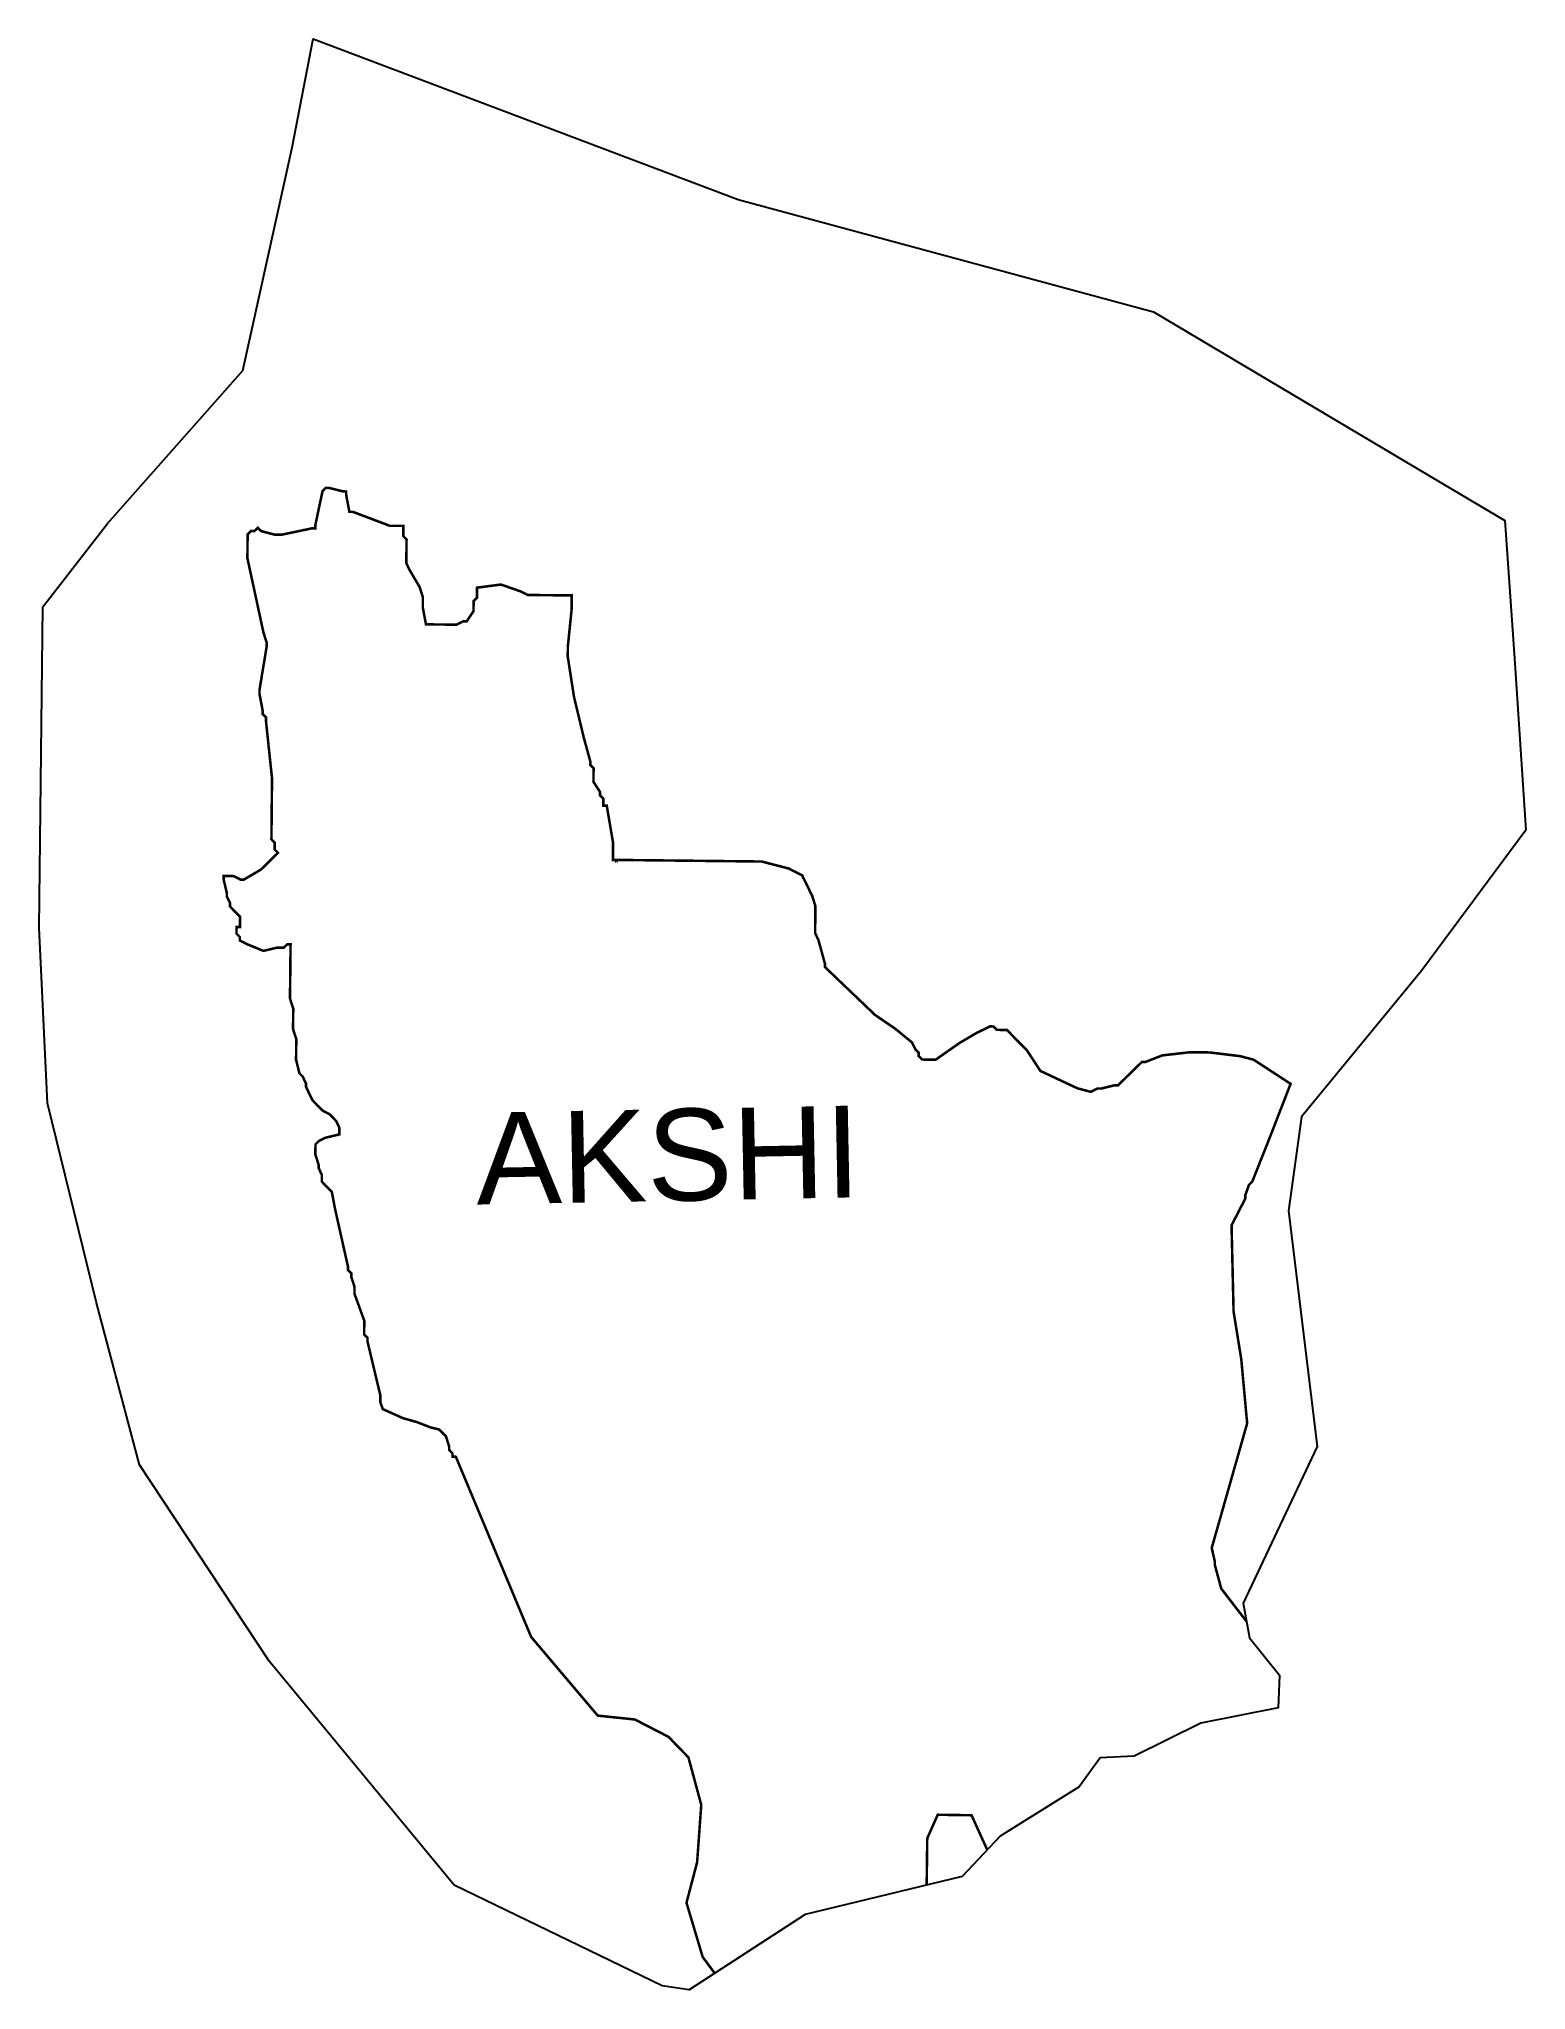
# Model space of a CAD drawing. Header units: metres. Extents: x 276666 to 278429, y 2059883 to 2062196.
import ezdxf

# ---------------------------------------------------------------- set-up
doc = ezdxf.new("R2010")
doc.units = ezdxf.units.M
for name, color, linetype in [('HAZARDS LINE', 1, 'Continuous'), ('village', 3, 'Continuous'), ('VILLAGE NAME', 250, 'Continuous')]:
    doc.layers.add(name, color=color, linetype=linetype)
doc.styles.get("Standard").update_dxf_attribs({"font": 'simplex.shx'})

msp = doc.modelspace()

# ---------------------------------------------------------------- linework, layer by layer
at = {"color": 3, "flags": 128}
msp.add_lwpolyline([(276670.7, 2061522.6), (276747.4, 2061621.6)], dxfattribs=at)
at = {"layer": 'HAZARDS LINE', "lineweight": 0}
for points in [[(277467.3, 2059903.1, 3, 3, 0), (277453, 2059922.4, 3, 3, 0), (277433.8, 2059986.7, 3, 3, 0), (277446.4, 2060034.7, 3, 3, 0), (277451.3, 2060102.7, 3, 3, 0), (277436.1, 2060159, 3, 3, 0), (277412.4, 2060183.4, 3, 3, 0), (277372.6, 2060203.9, 3, 3, 0), (277328.6, 2060208.5, 3, 3, 0), (277249.7, 2060301.7, 3, 3, 0), (277160.4, 2060515.3, 3, 3, 0), (277156.4, 2060515.4, 3, 3, 0), (277156.4, 2060519.4, 3, 3, 0), (277152.5, 2060523.4, 3, 3, 0), (277152.5, 2060527.4, 3, 3, 0), (277148.7, 2060539.5, 3, 3, 0), (277140.8, 2060547.6, 3, 3, 0), (277130.4, 2060550.1, 3, 3, 0), (277114.5, 2060556.3, 3, 3, 0), (277097.6, 2060561.1, 3, 3, 0), (277073.8, 2060571.8, 3.01, 3.01, 0), (277070.9, 2060579.9, 3.01, 3.01, 0), (277071, 2060587.9, 3.01, 3.01, 0), (277067.1, 2060604, 3.01, 3.01, 0), (277055.6, 2060652.3, 3.01, 3.01, 0), (277055.7, 2060656.3, 3.01, 3.01, 0), (277051.7, 2060660.3, 3.01, 3.01, 0), (277051.9, 2060676.4, 3.01, 3.01, 0), (277040.2, 2060708.6, 3.01, 3.01, 0), (277040.3, 2060716.6, 3.01, 3.01, 0), (277036.4, 2060728.7, 3.01, 3.01, 0), (277036.5, 2060732.7, 3.01, 3.01, 0), (277032.5, 2060736.7, 3.01, 3.01, 0), (277032.5, 2060740.8, 3.01, 3.01, 0), (277017.2, 2060809.1, 3.01, 3.01, 0), (277013.4, 2060829.2, 3.01, 3.01, 0), (277005.5, 2060837.3, 3.01, 3.01, 0), (277001.5, 2060841.4, 3.01, 3.01, 0), (277001.6, 2060849.4, 3.01, 3.01, 0), (276997.7, 2060857.5, 3.01, 3.01, 0), (276997.7, 2060861.5, 3.01, 3.01, 0), (276993.9, 2060873.6, 3.01, 3.01, 0), (276994, 2060885.6, 3.01, 3.01, 0), (276998, 2060889.6, 3.01, 3.01, 0), (277006.1, 2060893.5, 3.01, 3.01, 0), (277022.2, 2060897.3, 3.01, 3.01, 0), (277022.3, 2060905.3, 3.01, 3.01, 0), (277018.4, 2060913.4, 3.01, 3.01, 0), (277014.4, 2060917.5, 3.01, 3.01, 0), (277010.4, 2060921.5, 3.01, 3.01, 0), (277002.4, 2060925.6, 3.01, 3.01, 0), (276990.5, 2060937.8, 3.01, 3.01, 0), (276982.7, 2060953.9, 3.01, 3.01, 0), (276982.7, 2060957.9, 3.01, 3.01, 0), (276978.8, 2060966, 3.01, 3.01, 0), (276974.9, 2060970, 3.01, 3.01, 0), (276971, 2060986.1, 3.01, 3.01, 0), (276971.3, 2061010.2, 3.01, 3.01, 0), (276967.4, 2061022.3, 3.01, 3.01, 0), (276967.7, 2061046.3, 3.01, 3.01, 0), (276963.8, 2061058.4, 3.01, 3.01, 0), (276964.5, 2061122.6, 3.01, 3.01, 0), (276960.5, 2061122.6, 3.01, 3.01, 0), (276956.4, 2061118.7, 3.01, 3.01, 0), (276948.4, 2061118.7, 3.01, 3.01, 0), (276932.3, 2061114.9, 3.01, 3.01, 0), (276912.3, 2061123.1, 3.01, 3.01, 0), (276904.4, 2061127.2, 3.01, 3.01, 0), (276904.4, 2061131.3, 3.01, 3.01, 0), (276900.4, 2061135.3, 3.01, 3.01, 0), (276900.5, 2061143.3, 3.01, 3.01, 0), (276904.5, 2061143.3, 3.01, 3.01, 0), (276904.7, 2061155.3, 3.01, 3.01, 0), (276900.7, 2061159.4, 3.01, 3.01, 0), (276896.7, 2061163.4, 3.01, 3.01, 0), (276892.8, 2061167.5, 3.01, 3.01, 0), (276892.8, 2061171.5, 3.01, 3.01, 0), (276888.9, 2061179.6, 3.01, 3.01, 0), (276888.9, 2061183.6, 3.01, 3.01, 0), (276885.1, 2061199.7, 3.01, 3.01, 0), (276885.1, 2061203.7, 3.01, 3.01, 0), (276897.2, 2061203.5, 3.01, 3.01, 0), (276905.1, 2061199.4, 3.01, 3.01, 0), (276909.2, 2061199.4, 3.01, 3.01, 0), (276929.3, 2061211.2, 3.01, 3.01, 0), (276941.5, 2061223.1, 3.01, 3.01, 0), (276945.5, 2061227.1, 3.01, 3.01, 0), (276949.6, 2061231.1, 3.01, 3.01, 0), (276945.6, 2061235.1, 3.01, 3.01, 0), (276945.7, 2061243.1, 3.01, 3.01, 0), (276941.8, 2061247.2, 3.01, 3.01, 0), (276942.5, 2061319.4, 3.01, 3.01, 0), (276935.3, 2061387.7, 3.01, 3.01, 0), (276935.3, 2061391.7, 3.01, 3.01, 0), (276931.3, 2061395.7, 3.01, 3.01, 0), (276931.4, 2061399.7, 3.01, 3.01, 0), (276927.6, 2061419.8, 3.01, 3.01, 0), (276927.6, 2061423.8, 3.01, 3.01, 0), (276936.2, 2061475.9, 3.01, 3.01, 0), (276936.3, 2061479.9, 3.01, 3.01, 0), (276932.4, 2061492, 3.01, 3.01, 0), (276913.3, 2061580.4, 3.01, 3.01, 0), (276913.6, 2061608.5, 3.01, 3.01, 0), (276917.6, 2061612.5, 3.01, 3.01, 0), (276921.6, 2061612.4, 3.01, 3.01, 0), (276925.7, 2061616.4, 3.01, 3.01, 0), (276929.7, 2061612.4, 3.01, 3.01, 0), (276945.7, 2061608.2, 3.01, 3.01, 0), (276953.7, 2061608.1, 3.01, 3.01, 0), (276989.9, 2061615.7, 3.01, 3.01, 0), (276993.9, 2061615.7, 3.01, 3.01, 0), (276993.9, 2061619.7, 3.01, 3.01, 0), (276998.1, 2061639.7, 3.01, 3.01, 0), (277002.4, 2061659.7, 3.01, 3.01, 0), (277006.4, 2061663.7, 3.01, 3.01, 0), (277010.4, 2061663.6, 3.01, 3.01, 0), (277026.4, 2061659.5, 3.01, 3.01, 0), (277030.4, 2061659.4, 3.01, 3.01, 0), (277030.4, 2061655.4, 3.01, 3.01, 0), (277034.2, 2061635.3, 3.01, 3.01, 0), (277038.2, 2061635.3, 3.01, 3.01, 0), (277082.1, 2061618.7, 3.01, 3.01, 0), (277098.2, 2061618.6, 3.01, 3.01, 0), (277098.1, 2061606.5, 3.01, 3.01, 0), (277102, 2061602.5, 3.01, 3.01, 0), (277101.7, 2061574.4, 3.01, 3.01, 0), (277105.6, 2061566.3, 3.01, 3.01, 0), (277117.5, 2061546.1, 3.01, 3.01, 0), (277121.3, 2061534.1, 3.01, 3.01, 0), (277121.2, 2061522, 3.01, 3.01, 0), (277125, 2061501.9, 3.01, 3.01, 0), (277161.1, 2061501.5, 3.01, 3.01, 0), (277169.2, 2061505.5, 3.01, 3.01, 0), (277173.2, 2061505.4, 3.01, 3.01, 0), (277181.3, 2061517.4, 3.01, 3.01, 0), (277181.5, 2061529.4, 3.01, 3.01, 0), (277185.5, 2061533.4, 3.01, 3.01, 0), (277185.6, 2061545.4, 3.01, 3.01, 0), (277213.8, 2061549.1, 3.01, 3.01, 0), (277237.7, 2061540.8, 3.01, 3.01, 0), (277245.7, 2061536.7, 3.01, 3.01, 0), (277297.8, 2061536.2, 3.01, 3.01, 0), (277297.7, 2061520.1, 3.01, 3.01, 0), (277293.2, 2061476, 3.01, 3.01, 0), (277293, 2061464, 3.01, 3.01, 0), (277300.5, 2061415.8, 3.01, 3.01, 0), (277312.1, 2061367.5, 3.01, 3.01, 0), (277319.8, 2061339.4, 3.01, 3.01, 0), (277319.7, 2061335.4, 3.01, 3.01, 0), (277323.7, 2061331.3, 3.01, 3.01, 0), (277323.5, 2061315.3, 3.01, 3.01, 0), (277331.4, 2061303.1, 3.01, 3.01, 0), (277331.4, 2061299.1, 3.01, 3.01, 0), (277335.3, 2061295.1, 3.01, 3.01, 0), (277335.3, 2061287.1, 3.01, 3.01, 0), (277339.3, 2061287, 3.01, 3.01, 0), (277346.8, 2061242.8, 3.01, 3.01, 0), (277346.6, 2061222.7, 3.01, 3.01, 0), (277350.6, 2061222.7, 3.01, 3.01, 0), (277523, 2061220.8, 3.01, 3.01, 0), (277555, 2061212.5, 3.01, 3.01, 0), (277571, 2061204.3, 3.01, 3.01, 0), (277582.8, 2061180.1, 3.01, 3.01, 0), (277586.6, 2061168, 3.01, 3.01, 0), (277586.3, 2061135.9, 3.01, 3.01, 0), (277590.2, 2061127.8, 3.01, 3.01, 0), (277597.9, 2061099.7, 3.01, 3.01, 0), (277597.9, 2061095.7, 3.01, 3.01, 0), (277657.4, 2061038.9, 3.01, 3.01, 0), (277669.4, 2061030.7, 3.01, 3.01, 0), (277681.3, 2061022.6, 3.01, 3.01, 0), (277701.2, 2061006.3, 3.01, 3.01, 0), (277705.1, 2060998.2, 3.01, 3.01, 0), (277709.1, 2060994.2, 3.01, 3.01, 0), (277709.1, 2060990.2, 3.01, 3.01, 0), (277713, 2060986.1, 3.01, 3.01, 0), (277729.1, 2060985.9, 3.01, 3.01, 0), (277757.4, 2061005.7, 3.01, 3.01, 0), (277777.5, 2061017.5, 3.01, 3.01, 0), (277793.7, 2061025.4, 3.01, 3.01, 0), (277797.7, 2061025.3, 3.01, 3.01, 0), (277801.6, 2061021.3, 3.01, 3.01, 0), (277813.7, 2061021.1, 3.01, 3.01, 0), (277817.6, 2061017.1, 3.01, 3.01, 0), (277821.6, 2061013, 3.01, 3.01, 0), (277837.5, 2060996.8, 3.01, 3.01, 0), (277853.3, 2060972.6, 3.01, 3.01, 0), (277897.2, 2060952, 3.01, 3.01, 0), (277913.1, 2060947.8, 3.01, 3.01, 0), (277921.2, 2060951.8, 3.01, 3.01, 0), (277925.2, 2060951.7, 3.01, 3.01, 0), (277941.3, 2060955.6, 3.01, 3.01, 0), (277945.3, 2060955.5, 3.01, 3.01, 0), (277961.5, 2060971.4, 3.01, 3.01, 0), (277973.7, 2060983.3, 3.01, 3.01, 0), (277977.7, 2060983.2, 3.01, 3.01, 0), (277997.8, 2060991, 3.01, 3.01, 0), (278030, 2060994.7, 3.01, 3.01, 0), (278054, 2060994.5, 3.01, 3.01, 0), (278090.1, 2060990.1, 3.01, 3.01, 0), (278106.1, 2060985.9, 3.01, 3.01, 0), (278149.9, 2060957.3, 3.01, 3.01, 0), (278125.1, 2060893.4, 3.01, 3.01, 0), (278104.5, 2060841.5, 3.01, 3.01, 0), (278100.5, 2060837.5, 3.01, 3.01, 0), (278096.3, 2060825.5, 3.01, 3.01, 0), (278096.3, 2060821.5, 3.01, 3.01, 0), (278079.9, 2060789.6, 3.01, 3.01, 0), (278082.3, 2060687.4, 3, 3, 0), (278091.4, 2060631.1, 3, 3, 0), (278098.4, 2060554.9, 3, 3, 0), (278056.4, 2060407.2, 3, 3, 0), (278060.1, 2060391.1, 3, 3, 0), (278060.1, 2060387.1, 3, 3, 0), (278067.7, 2060359, 3, 3, 0), (278097.6, 2060320.2, 3, 3, 0)], [(277790.3, 2060049.4, 3, 3, 0), (277771.7, 2060090.4, 3, 3, 0), (277731.6, 2060091, 3, 3, 0), (277719.2, 2060063.1, 3, 3, 0), (277718.5, 2060007.7, 3, 3, 0)]]:
    msp.add_lwpolyline(points, format="xyseb", dxfattribs=at)
at = {"layer": 'HAZARDS LINE', "lineweight": 0, "const_width": 3.01}
msp.add_lwpolyline([(277350.6, 2061218.7), (277350.6, 2061222.7)], close=True, dxfattribs=at)
at = {"layer": 'village', "color": 3, "true_color": 0x00ff00}
msp.add_polyline3d([(276747.4, 2061621.6, 0), (276908.1, 2061802.6, 0), (276966.3, 2062067.2, 0), (276991.3, 2062195.7, 0), (277494.9, 2062005.4, 0), (277987.5, 2061872.3, 0), (278341.9, 2061661.9, 0), (278403.9, 2061625.1, 0), (278415.1, 2061461.4, 0), (278428.9, 2061257.9, 0), (278305.1, 2061091.2, 0), (278162.9, 2060918.1, 0), (278147.5, 2060806.7, 0), (278181.4, 2060527.3, 0), (278093.8, 2060341.7, 0), (278101, 2060300.5, 0), (278136.6, 2060256.3, 0), (278135.3, 2060217.8, 0), (278043.4, 2060199.4, 0), (277964.3, 2060160.6, 0), (277924.1, 2060158.5, 0), (277899.1, 2060123.9, 0), (277805.7, 2060065.7, 0), (277760.6, 2060017.9, 0), (277574.3, 2059972.8, 0), (277436.8, 2059883.3, 0), (277405.1, 2059888.1, 0), (277158.4, 2060007.5, 0), (276939.2, 2060273.1, 0), (276785.4, 2060505.8, 0), (276734.5, 2060697.7, 0), (276676.5, 2060934.5, 0), (276666.3, 2061142.4, 0), (276670.7, 2061522.6, 0)], dxfattribs=at)
msp.add_polyline3d([(276747.4, 2061621.6, 0), (276908.1, 2061802.6, 0), (276966.3, 2062067.2, 0), (276991.3, 2062195.7, 0), (277494.9, 2062005.4, 0), (277987.5, 2061872.3, 0), (278341.9, 2061661.9, 0), (278403.9, 2061625.1, 0), (278415.1, 2061461.4, 0), (278428.9, 2061257.9, 0), (278305.1, 2061091.2, 0), (278162.9, 2060918.1, 0), (278147.5, 2060806.7, 0), (278181.4, 2060527.3, 0), (278093.8, 2060341.7, 0), (278101, 2060300.5, 0), (278136.6, 2060256.3, 0), (278135.3, 2060217.8, 0), (278043.4, 2060199.4, 0), (277964.3, 2060160.6, 0), (277924.1, 2060158.5, 0), (277899.1, 2060123.9, 0), (277805.7, 2060065.7, 0), (277760.6, 2060017.9, 0), (277574.3, 2059972.8, 0), (277436.8, 2059883.3, 0), (277405.1, 2059888.1, 0), (277158.4, 2060007.5, 0), (276939.2, 2060273.1, 0), (276785.4, 2060505.8, 0), (276734.5, 2060697.7, 0), (276676.5, 2060934.5, 0), (276666.3, 2061142.4, 0), (276670.7, 2061522.6, 0)], dxfattribs=at)

# ---------------------------------------------------------------- texts
at = {"layer": 'VILLAGE NAME', "insert": (277183.2, 2060922.9), "char_height": 108.748, "attachment_point": 1, "rotation": 1.1028}
msp.add_mtext_dynamic_manual_height_columns('{\\fArial|b0|i0|c0|p34;AKSHI}', width=726.929, gutter_width=543.7, heights=[0], dxfattribs=at)

doc.saveas('drawing.dxf')
